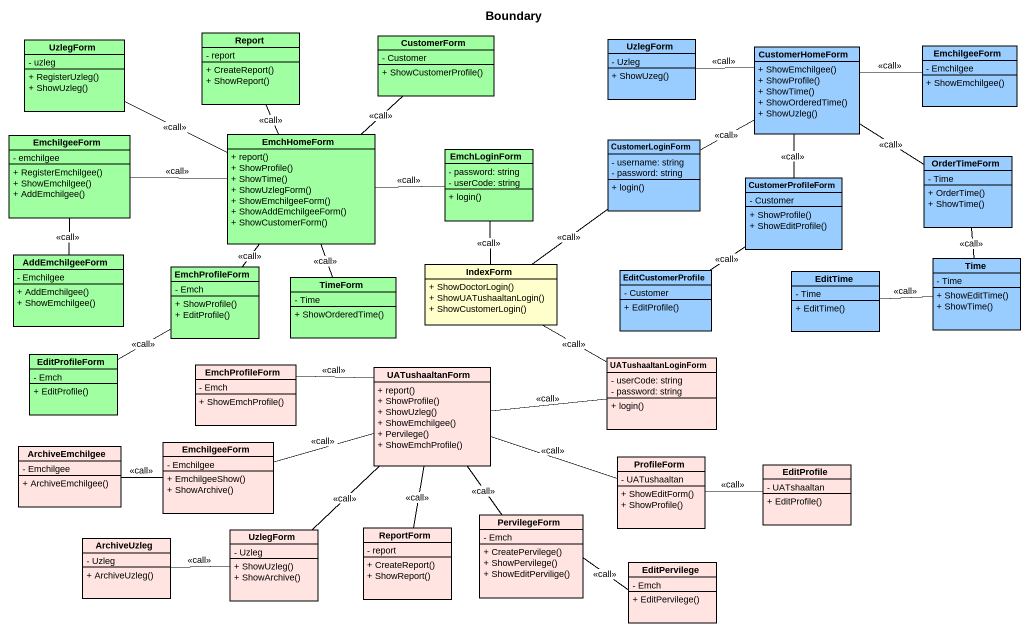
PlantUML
@startuml
title Boundary
hide circle
hide empty members
skinparam classAttributeIconSize 0
class Report #A0FFA0 {
  - report
  + CreateReport()
  + ShowReport()
}
class CustomerForm #A0FFA0 {
  - Customer
  + ShowCustomerProfile()
}
class UzlegForm #A0FFA0 {
  - uzleg
  + RegisterUzleg()
  + ShowUzleg()
}
class "UzlegForm" as UzlegForm_2 #99CCFF {
  - Uzleg
  + ShowUzeg()
}
class CustomerHomeForm #99CCFF {
  + ShowEmchilgee()
  + ShowProfile()
  + ShowTime()
  + ShowOrderedTime()
  + ShowUzleg()
}
class EmchilgeeForm #99CCFF {
  - Emchilgee
  + ShowEmchilgee()
}
class "EmchilgeeForm" as EmchilgeeForm_2 #A0FFA0 {
  - emchilgee
  + RegisterEmchilgee()
  + ShowEmchilgee()
  + AddEmchilgee()
}
class EmchHomeForm #A0FFA0 {
  + report()
  + ShowProfile()
  + ShowTime()
  + ShowUzlegForm()
  + ShowEmchilgeeForm()
  + ShowAddEmchilgeeForm()
  + ShowCustomerForm()
}
class EmchLoginForm #A0FFA0 {
  - password: string
  - userCode: string
  + login()
}
class CustomerLoginForm #99CCFF {
  - username: string
  - password: string
  + login()
}
class CustomerProfileForm #99CCFF {
  - Customer
  + ShowProfile()
  + ShowEditProfile()
}
class OrderTimeForm #99CCFF {
  - Time
  + OrderTime()
  + ShowTime()
}
class AddEmchilgeeForm #A0FFA0 {
  - Emchilgee
  + AddEmchilgee()
  + ShowEmchilgee()
}
class EmchProfileForm #A0FFA0 {
  - Emch
  + ShowProfile()
  + EditProfile()
}
class IndexForm {
  + ShowDoctorLogin()
  + ShowUATushaaltanLogin()
  + ShowCustomerLogin()
}
class Time #99CCFF {
  - Time
  + ShowEditTime()
  + ShowTime()
}
class TimeForm #A0FFA0 {
  - Time
  + ShowOrderedTime()
}
class EditCustomerProfile #99CCFF {
  - Customer
  + EditProfile()
}
class EditTime #99CCFF {
  - Time
  + EditTime()
}
class EditProfileForm #A0FFA0 {
  - Emch
  + EditProfile()
}
class "EmchProfileForm" as EmchProfileForm_2 #FFE4E1 {
  - Emch
  + ShowEmchProfile()
}
class UATushaaltanForm #FFE4E1 {
  + report()
  + ShowProfile()
  + ShowUzleg()
  + ShowEmchilgee()
  + Pervilege()
  + ShowEmchProfile()
}
class UATushaaltanLoginForm #FFE4E1 {
  - userCode: string
  - password: string
  + login()
}
class ArchiveEmchilgee #FFE4E1 {
  - Emchilgee
  + ArchiveEmchilgee()
}
class "EmchilgeeForm" as EmchilgeeForm_3 #FFE4E1 {
  - Emchilgee
  + EmchilgeeShow()
  + ShowArchive()
}
class ProfileForm #FFE4E1 {
  - UATushaaltan
  + ShowEditForm()
  + ShowProfile()
}
class EditProfile #FFE4E1 {
  - UATshaaltan
  + EditProfile()
}
class ArchiveUzleg #FFE4E1 {
  - Uzleg
  + ArchiveUzleg()
}
class "UzlegForm" as UzlegForm_3 #FFE4E1 {
  - Uzleg
  + ShowUzleg()
  + ShowArchive()
}
class ReportForm #FFE4E1 {
  - report
  + CreateReport()
  + ShowReport()
}
class PervilegeForm #FFE4E1 {
  - Emch
  + CreatePervilege()
  + ShowPervilege()
  + ShowEditPervilige()
}
class EditPervilege #FFE4E1 {
  - Emch
  + EditPervilege()
}
Report -- EmchHomeForm : <<call>>
CustomerForm -- EmchHomeForm : <<call>>
UzlegForm -right- EmchHomeForm : <<call>>
UzlegForm_2 -right- CustomerHomeForm : <<call>>
CustomerHomeForm -right- EmchilgeeForm : <<call>>
CustomerHomeForm -- CustomerProfileForm : <<call>>
CustomerHomeForm -- OrderTimeForm : <<call>>
EmchilgeeForm_2 -right- EmchHomeForm : <<call>>
EmchilgeeForm_2 -- AddEmchilgeeForm : <<call>>
EmchHomeForm -- EmchProfileForm : <<call>>
EmchHomeForm -- TimeForm : <<call>>
EmchLoginForm -left- EmchHomeForm : <<call>>
EmchLoginForm -- IndexForm : <<call>>
CustomerLoginForm -right- CustomerHomeForm : <<call>>
CustomerLoginForm -- IndexForm : <<call>>
CustomerProfileForm -- EditCustomerProfile : <<call>>
OrderTimeForm -- Time : <<call>>
IndexForm -right- UATushaaltanLoginForm : <<call>>
Time -left- EditTime : <<call>>
EditProfileForm -right- EmchProfileForm : <<call>>
EmchProfileForm_2 -right- UATushaaltanForm : <<call>>
UATushaaltanForm -left- EmchilgeeForm_3 : <<call>>
UATushaaltanForm -right- ProfileForm : <<call>>
UATushaaltanForm -- UzlegForm_3 : <<call>>
UATushaaltanForm -- ReportForm : <<call>>
UATushaaltanForm -- PervilegeForm : <<call>>
UATushaaltanLoginForm -left- UATushaaltanForm : <<call>>
ArchiveEmchilgee -right- EmchilgeeForm_3 : <<call>>
ProfileForm -right- EditProfile : <<call>>
UzlegForm_3 -left- ArchiveUzleg : <<call>>
PervilegeForm -right- EditPervilege : <<call>>
@enduml
